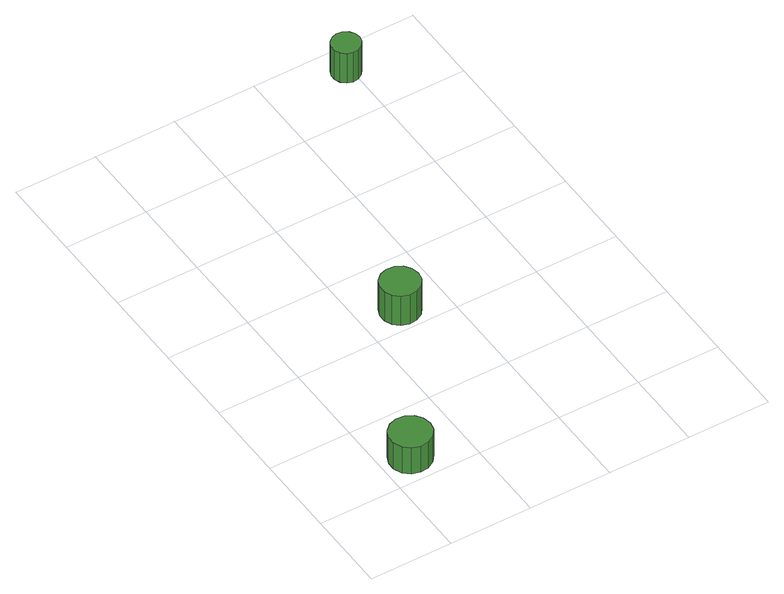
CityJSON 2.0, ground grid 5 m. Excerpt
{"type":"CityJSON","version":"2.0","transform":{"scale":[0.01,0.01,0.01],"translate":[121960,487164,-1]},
"CityObjects":{
"tree1":{"type":"SolitaryVegetationObject","attributes":{"function":"something"},"geometry":[{"type":"MultiSurface","lod":"1","boundaries":[[[0,1,2,3,4,5,6,7,8,9,10,11,12,13,14]],[[15,16,17,18,19,20,21,22,23,24,25,26,27,28,29]],[[0,29,28,1]],[[1,28,27,2]],[[2,27,26,3]],[[3,26,25,4]],[[4,25,24,5]],[[5,24,23,6]],[[6,23,22,7]],[[7,22,21,8]],[[8,21,20,9]],[[9,20,19,10]],[[10,19,18,11]],[[11,18,17,12]],[[12,17,16,13]],[[13,16,15,14]],[[14,15,29,0]]]}]},
"tree2":{"type":"SolitaryVegetationObject","attributes":{"function":"something"},"geometry":[{"type":"MultiSurface","lod":"1","boundaries":[[[30,31,32,33,34,35,36,37,38,39,40,41,42,43,44]],[[45,46,47,48,49,50,51,52,53,54,55,56,57,58,59]],[[30,59,58,31]],[[31,58,57,32]],[[32,57,56,33]],[[33,56,55,34]],[[34,55,54,35]],[[35,54,53,36]],[[36,53,52,37]],[[37,52,51,38]],[[38,51,50,39]],[[39,50,49,40]],[[40,49,48,41]],[[41,48,47,42]],[[42,47,46,43]],[[43,46,45,44]],[[44,45,59,30]]]}]},
"tree3":{"type":"SolitaryVegetationObject","attributes":{"function":"something"},"geometry":[{"type":"MultiSurface","lod":"1","boundaries":[[[60,61,62,63,64,65,66,67,68,69,70,71,72,73,74]],[[75,76,77,78,79,80,81,82,83,84,85,86,87,88,89]],[[60,89,88,61]],[[61,88,87,62]],[[62,87,86,63]],[[63,86,85,64]],[[64,85,84,65]],[[65,84,83,66]],[[66,83,82,67]],[[67,82,81,68]],[[68,81,80,69]],[[69,80,79,70]],[[70,79,78,71]],[[71,78,77,72]],[[72,77,76,73]],[[73,76,75,74]],[[74,75,89,60]]]}]}
},
"vertices":[
[297,168,254],[287,219,254],[256,261,254],[211,287,254],[159,292,254],[110,276,254],[71,241,254],[50,194,254],[50,142,254],[71,94,254],[110,60,254],[159,44,254],[211,49,254],[256,75,254],[287,117,254],[287,117,63],[256,75,63],[211,49,63],[159,44,63],[110,60,63],[71,94,63],[50,142,63],[50,194,63],[71,241,63],[110,276,63],[159,292,63],[211,287,63],[256,261,63],[287,219,63],[297,168,63],
[848,1143,278],[838,1191,278],[809,1230,278],[767,1255,278],[718,1260,278],[672,1245,278],[636,1212,278],[616,1168,278],[616,1119,278],[636,1074,278],[672,1041,278],[718,1026,278],[767,1031,278],[809,1056,278],[838,1095,278],[838,1095,64],[809,1056,64],[767,1031,64],[718,1026,64],[672,1041,64],[636,1074,64],[616,1119,64],[616,1168,64],[636,1212,64],[672,1245,64],[718,1260,64],[767,1255,64],[809,1230,64],[838,1191,64],[848,1143,64],
[1556,2829,279],[1549,2864,279],[1528,2893,279],[1497,2911,279],[1462,2915,279],[1428,2904,279],[1401,2880,279],[1387,2847,279],[1387,2812,279],[1401,2779,279],[1428,2755,279],[1462,2744,279],[1497,2748,279],[1528,2766,279],[1549,2795,279],[1549,2795,64],[1528,2766,64],[1497,2748,64],[1462,2744,64],[1428,2755,64],[1401,2779,64],[1387,2812,64],[1387,2847,64],[1401,2880,64],[1428,2904,64],[1462,2915,64],[1497,2911,64],[1528,2893,64],[1549,2864,64],[1556,2829,64]
]}
